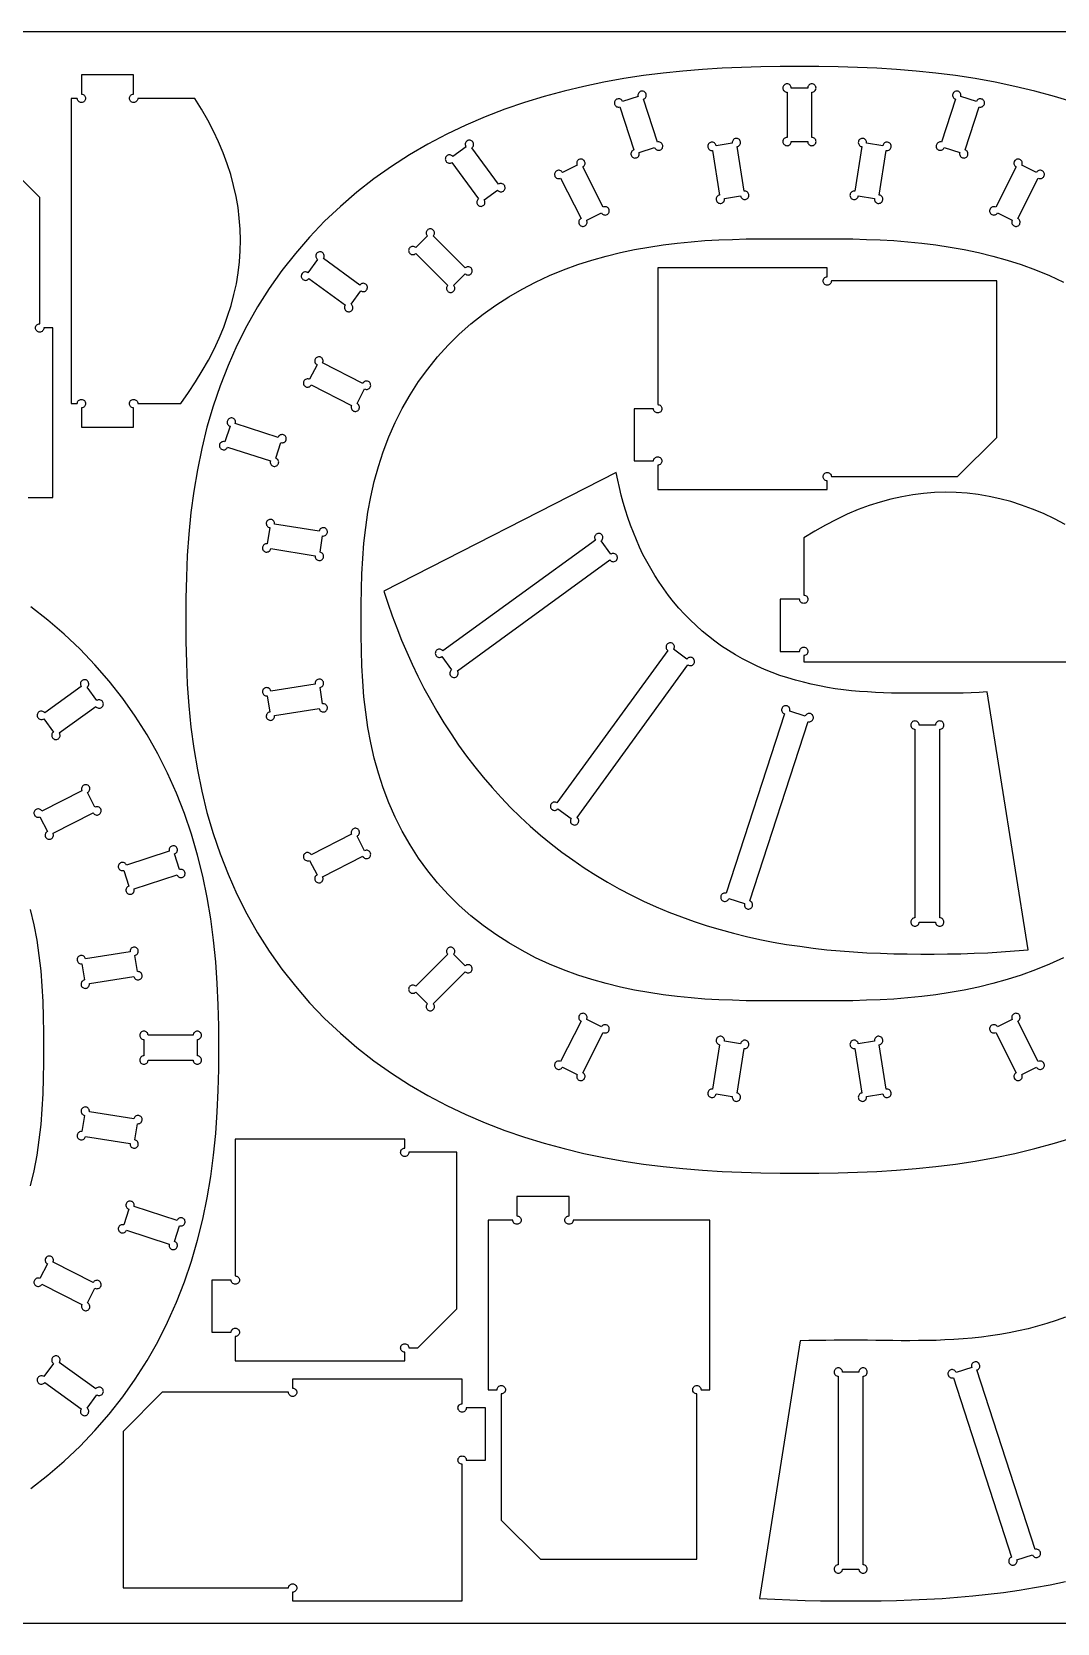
# Model space of a CAD drawing. Extents: x 0 to 2440, y -2940 to 1220.
# Drawn here: x 815 to 1601, y 0 to 1220 of the extents above; entities that cross this region are included whole.
import ezdxf

# ---------------------------------------------------------------- set-up
doc = ezdxf.new("R2010")
doc.units = 0
doc.layers.add('CUT', color=1, linetype='Continuous')
doc.layers.add('REFERENCE-SHEET', color=8, linetype='Continuous')

msp = doc.modelspace()

# ---------------------------------------------------------------- linework, layer by layer
at = {"layer": 'CUT'}
for points in [[(845, 935), (849.8, 935, -0.414214), (853, 938.2, -0.414214), (856.2, 935, -0.414214), (853, 931.8), (853, 917), (893, 917), (893, 931.8, -0.414214), (889.8, 935, -0.414214), (893, 938.2, -0.414214), (896.2, 935), (929.2, 935), (935.1, 943.4), (940.6, 951.7), (945.7, 960.1), (950.4, 968.4), (954.7, 976.8), (958.6, 985.1), (962.1, 993.5), (965.1, 1001.9), (967.8, 1010.2), (970, 1018.6), (971.8, 1026.9), (973.2, 1035.3), (974.2, 1043.6), (974.8, 1052), (975, 1060.4), (974.8, 1068.7), (974.1, 1077.1), (973.1, 1085.4), (971.6, 1093.8), (969.7, 1102.1), (967.5, 1110.5), (964.8, 1118.9), (961.7, 1127.2), (958.2, 1135.6), (954.2, 1143.9), (949.9, 1152.3), (945.2, 1160.6), (940, 1169), (896.2, 1169, -0.414214), (893, 1165.8, -0.414214), (889.8, 1169, -0.414214), (893, 1172.2), (893, 1187), (853, 1187), (853, 1172.2, -0.414214), (856.2, 1169, -0.414214), (853, 1165.8, -0.414214), (849.8, 1169), (845, 1169)], [(1292.6, 1131.4, 0.414214), (1296.7, 1129.3, 0.414214), (1298.7, 1133.4, 0.414214), (1294.7, 1135.4), (1284, 1168.3, 0.414214), (1286.1, 1172.3, 0.414214), (1282, 1174.4, 0.414214), (1280, 1170.4), (1268, 1166.5, 0.414214), (1264, 1168.5, 0.414214), (1261.9, 1164.5, 0.414214), (1265.9, 1162.4), (1276.6, 1129.5, 0.414214), (1274.6, 1125.5, 0.414214), (1278.6, 1123.4, 0.414214), (1280.7, 1127.5)], [(1410, 1135.9, 0.414214), (1413.2, 1132.7, 0.414214), (1416.4, 1135.9, 0.414214), (1413.2, 1139.1), (1413.2, 1173.7, 0.414214), (1416.4, 1176.9, 0.414214), (1413.2, 1180.1, 0.414214), (1410, 1176.9), (1397.4, 1176.9, 0.414214), (1394.2, 1180.1, 0.414214), (1391, 1176.9, 0.414214), (1394.2, 1173.7), (1394.2, 1139.1, 0.414214), (1391, 1135.9, 0.414214), (1394.2, 1132.7, 0.414214), (1397.4, 1135.9)], [(1526.7, 1127.5, 0.414214), (1528.8, 1123.4, 0.414214), (1532.8, 1125.5, 0.414214), (1530.8, 1129.5), (1541.5, 1162.4, 0.414214), (1545.5, 1164.5, 0.414214), (1543.4, 1168.5, 0.414214), (1539.4, 1166.5), (1527.4, 1170.4, 0.414214), (1525.4, 1174.4, 0.414214), (1521.3, 1172.3, 0.414214), (1523.4, 1168.3), (1512.7, 1135.4, 0.414214), (1508.7, 1133.4, 0.414214), (1510.7, 1129.3, 0.414214), (1514.8, 1131.4)], [(1172.1, 1098.6, 0.414214), (1176.6, 1097.9, 0.414214), (1177.3, 1102.4, 0.414214), (1172.8, 1103.1), (1152.5, 1131.1, 0.414214), (1153.2, 1135.6, 0.414214), (1148.7, 1136.3, 0.414214), (1148, 1131.8), (1137.8, 1124.4, 0.414214), (1133.4, 1125.1, 0.414214), (1132.7, 1120.6, 0.414214), (1137.1, 1119.9), (1157.5, 1091.9, 0.414214), (1156.8, 1087.5, 0.414214), (1161.2, 1086.8, 0.414214), (1161.9, 1091.2)], [(1358.6, 1094.2, 0.414214), (1362.3, 1091.5, 0.414214), (1364.9, 1095.2, 0.414214), (1361.3, 1097.8), (1355.9, 1132, 0.414214), (1358.5, 1135.7, 0.414214), (1354.9, 1138.3, 0.414214), (1352.2, 1134.7), (1339.7, 1132.7, 0.414214), (1336.1, 1135.4, 0.414214), (1333.4, 1131.7, 0.414214), (1337.1, 1129), (1342.5, 1094.9, 0.414214), (1339.8, 1091.2, 0.414214), (1343.5, 1088.5, 0.414214), (1346.2, 1092.2)], [(1461.2, 1092.2, 0.414214), (1463.9, 1088.5, 0.414214), (1467.6, 1091.2, 0.414214), (1464.9, 1094.9), (1470.3, 1129, 0.414214), (1474, 1131.7, 0.414214), (1471.3, 1135.4, 0.414214), (1467.7, 1132.7), (1455.2, 1134.7, 0.414214), (1452.5, 1138.3, 0.414214), (1448.9, 1135.7, 0.414214), (1451.5, 1132), (1446.1, 1097.8, 0.414214), (1442.5, 1095.2, 0.414214), (1445.1, 1091.5, 0.414214), (1448.8, 1094.2)], [(1251.8, 1081.3, 0.414214), (1256.1, 1079.9, 0.414214), (1257.5, 1084.2, 0.414214), (1253.2, 1085.6), (1237.5, 1116.4, 0.414214), (1238.9, 1120.7, 0.414214), (1234.6, 1122.1, 0.414214), (1233.2, 1117.8), (1221.9, 1112.1, 0.414214), (1217.6, 1113.5, 0.414214), (1216.2, 1109.2, 0.414214), (1220.5, 1107.8), (1236.2, 1076.9, 0.414214), (1234.8, 1072.6, 0.414214), (1239.1, 1071.2, 0.414214), (1240.5, 1075.5)], [(1566.9, 1075.5, 0.414214), (1568.3, 1071.2, 0.414214), (1572.6, 1072.6, 0.414214), (1571.2, 1076.9), (1586.9, 1107.8, 0.414214), (1591.2, 1109.2, 0.414214), (1589.8, 1113.5, 0.414214), (1585.5, 1112.1), (1574.2, 1117.8, 0.414214), (1572.8, 1122.1, 0.414214), (1568.5, 1120.7, 0.414214), (1569.9, 1116.4), (1554.2, 1085.6, 0.414214), (1549.9, 1084.2, 0.414214), (1551.3, 1079.9, 0.414214), (1555.6, 1081.3)], [(1147.3, 1034.5, 0.414214), (1151.8, 1034.5, 0.414214), (1151.8, 1039, 0.414214), (1147.3, 1039), (1122.8, 1063.5, 0.414214), (1122.8, 1068, 0.414214), (1118.3, 1068, 0.414214), (1118.3, 1063.5), (1109.4, 1054.6, 0.414214), (1104.9, 1054.6, 0.414214), (1104.9, 1050.1, 0.414214), (1109.4, 1050.1), (1133.9, 1025.6, 0.414214), (1133.9, 1021.1, 0.414214), (1138.4, 1021.1, 0.414214), (1138.4, 1025.6)], [(1067.3, 1021.4, 0.414214), (1071.7, 1022.1, 0.414214), (1071, 1026.6, 0.414214), (1066.6, 1025.9), (1038.6, 1046.2, 0.414214), (1037.9, 1050.7, 0.414214), (1033.4, 1050, 0.414214), (1034.1, 1045.5), (1026.7, 1035.3, 0.414214), (1022.2, 1034.6, 0.414214), (1022.9, 1030.1, 0.414214), (1027.4, 1030.8), (1055.4, 1010.5, 0.414214), (1056.1, 1006, 0.414214), (1060.6, 1006.7, 0.414214), (1059.9, 1011.2)], [(1295, 1039), (1295, 934.2, -0.414214), (1298.2, 931, -0.414214), (1295, 927.8, -0.414214), (1291.8, 931), (1277, 931), (1277, 891), (1291.8, 891, -0.414214), (1295, 894.2, -0.414214), (1298.2, 891, -0.414214), (1295, 887.8), (1295, 869), (1425, 869), (1425, 875.8, -0.414214), (1421.8, 879, -0.414214), (1425, 882.2, -0.414214), (1428.2, 879), (1525, 879), (1555, 909), (1555, 1029), (1428.2, 1029, -0.414214), (1425, 1025.8, -0.414214), (1421.8, 1029, -0.414214), (1425, 1032.2), (1425, 1039)], [(1070.2, 946.2, 0.414214), (1074.5, 947.6, 0.414214), (1073.1, 951.9, 0.414214), (1068.8, 950.5), (1038, 966.2, 0.414214), (1036.6, 970.5, 0.414214), (1032.3, 969.1, 0.414214), (1033.7, 964.8), (1028, 953.6, 0.414214), (1023.6, 952.2, 0.414214), (1025, 947.9, 0.414214), (1029.3, 949.3), (1060.2, 933.6, 0.414214), (1061.6, 929.3, 0.414214), (1065.9, 930.7, 0.414214), (1064.5, 935)], [(1006, 905.1, 0.414214), (1010, 907.1, 0.414214), (1007.9, 911.1, 0.414214), (1003.9, 909.1), (971, 919.8, 0.414214), (969, 923.8, 0.414214), (964.9, 921.8, 0.414214), (967, 917.7), (963.1, 905.7, 0.414214), (959, 903.7, 0.414214), (961.1, 899.7, 0.414214), (965.1, 901.7), (998, 891, 0.414214), (1000.1, 887, 0.414214), (1004.1, 889, 0.414214), (1002.1, 893.1)], [(1038, 833.5, 0.414214), (1041.6, 836.2, 0.414214), (1039, 839.8, 0.414214), (1035.3, 837.2), (1001.1, 842.6, 0.414214), (998.5, 846.2, 0.414214), (994.8, 843.6, 0.414214), (997.5, 839.9), (995.5, 827.5, 0.414214), (991.9, 824.8, 0.414214), (994.5, 821.2, 0.414214), (998.2, 823.8), (1032.3, 818.4, 0.414214), (1035, 814.7, 0.414214), (1038.7, 817.4, 0.414214), (1036, 821.1)], [(1251.6, 829.7, 0.414214), (1252.3, 834.2, 0.414214), (1247.9, 834.9, 0.414214), (1247.2, 830.4), (1130.2, 745.4, 0.414214), (1125.7, 746.1, 0.414214), (1125, 741.7, 0.414214), (1129.5, 741), (1136.9, 730.8, 0.414214), (1136.2, 726.3, 0.414214), (1140.6, 725.6, 0.414214), (1141.4, 730.1), (1258.3, 815.1, 0.414214), (1262.8, 814.4, 0.414214), (1263.5, 818.8, 0.414214), (1259, 819.5)], [(1307.2, 746.6, 0.414214), (1306.5, 751, 0.414214), (1302, 750.3, 0.414214), (1302.7, 745.8), (1217.7, 628.9, 0.414214), (1213.3, 628.2, 0.414214), (1214, 623.7, 0.414214), (1218.4, 624.4), (1228.6, 617, 0.414214), (1229.3, 612.5, 0.414214), (1233.8, 613.2, 0.414214), (1233.1, 617.7), (1318.1, 734.7, 0.414214), (1322.6, 735.4, 0.414214), (1321.9, 739.9, 0.414214), (1317.4, 739.1)], [(831.5, 683.2, 0.414214), (830.8, 678.7, 0.414214), (835.3, 678, 0.414214), (836, 682.5), (864, 702.8, 0.414214), (868.5, 702.1, 0.414214), (869.2, 706.6, 0.414214), (864.7, 707.3), (857.3, 717.5, 0.414214), (858, 722, 0.414214), (853.5, 722.7, 0.414214), (852.8, 718.2), (824.8, 697.9, 0.414214), (820.4, 698.6, 0.414214), (819.7, 694.1, 0.414214), (824.1, 693.4)], [(1036, 717.3, 0.414214), (1038.7, 721, 0.414214), (1035, 723.7, 0.414214), (1032.3, 720), (998.2, 714.6, 0.414214), (994.5, 717.2, 0.414214), (991.9, 713.6, 0.414214), (995.5, 710.9), (997.5, 698.5, 0.414214), (994.8, 694.8, 0.414214), (998.5, 692.2, 0.414214), (1001.1, 695.8), (1035.3, 701.2, 0.414214), (1039, 698.6, 0.414214), (1041.6, 702.2, 0.414214), (1038, 704.9)], [(1396.2, 699.2, 0.414214), (1394.2, 703.2, 0.414214), (1390.1, 701.1, 0.414214), (1392.2, 697.1), (1347.5, 559.6, 0.414214), (1343.5, 557.5, 0.414214), (1345.5, 553.5, 0.414214), (1349.6, 555.6), (1361.6, 551.7, 0.414214), (1363.6, 547.6, 0.414214), (1367.6, 549.7, 0.414214), (1365.6, 553.7), (1410.3, 691.2, 0.414214), (1414.3, 693.3, 0.414214), (1412.2, 697.3, 0.414214), (1408.2, 695.3)], [(1495.5, 688.5, 0.414214), (1492.3, 691.7, 0.414214), (1489.1, 688.5, 0.414214), (1492.3, 685.3), (1492.3, 540.7, 0.414214), (1489.1, 537.5, 0.414214), (1492.3, 534.3, 0.414214), (1495.5, 537.5), (1508.1, 537.5, 0.414214), (1511.3, 534.3, 0.414214), (1514.5, 537.5, 0.414214), (1511.3, 540.7), (1511.3, 685.3, 0.414214), (1514.5, 688.5, 0.414214), (1511.3, 691.7, 0.414214), (1508.1, 688.5)], [(826.9, 607, 0.414214), (825.5, 602.7, 0.414214), (829.8, 601.3, 0.414214), (831.2, 605.6), (862.1, 621.3, 0.414214), (866.4, 619.9, 0.414214), (867.8, 624.2, 0.414214), (863.4, 625.6), (857.7, 636.8, 0.414214), (859.1, 641.1, 0.414214), (854.8, 642.5, 0.414214), (853.4, 638.2), (822.6, 622.5, 0.414214), (818.3, 623.9, 0.414214), (816.9, 619.6, 0.414214), (821.2, 618.2)], [(1064.5, 603.4, 0.414214), (1065.9, 607.7, 0.414214), (1061.6, 609.1, 0.414214), (1060.2, 604.8), (1029.3, 589.1, 0.414214), (1025, 590.5, 0.414214), (1023.6, 586.2, 0.414214), (1028, 584.8), (1033.7, 573.6, 0.414214), (1032.3, 569.3, 0.414214), (1036.6, 567.9, 0.414214), (1038, 572.2), (1068.8, 587.9, 0.414214), (1073.1, 586.5, 0.414214), (1074.5, 590.8, 0.414214), (1070.2, 592.2)], [(889.3, 565.1, 0.414214), (887.3, 561, 0.414214), (891.3, 559, 0.414214), (893.4, 563), (926.3, 573.7, 0.414214), (930.3, 571.7, 0.414214), (932.4, 575.7, 0.414214), (928.3, 577.7), (924.4, 589.7, 0.414214), (926.5, 593.8, 0.414214), (922.4, 595.8, 0.414214), (920.4, 591.8), (887.5, 581.1, 0.414214), (883.5, 583.1, 0.414214), (881.4, 579.1, 0.414214), (885.4, 577.1)], [(855.4, 493.1, 0.414214), (852.7, 489.4, 0.414214), (856.4, 486.7, 0.414214), (859.1, 490.4), (893.2, 495.8, 0.414214), (896.9, 493.2, 0.414214), (899.5, 496.8, 0.414214), (895.9, 499.5), (893.9, 511.9, 0.414214), (896.6, 515.6, 0.414214), (892.9, 518.2, 0.414214), (890.3, 514.6), (856.1, 509.2, 0.414214), (852.4, 511.8, 0.414214), (849.8, 508.2, 0.414214), (853.4, 505.5)], [(1138.4, 512.8, 0.414214), (1138.4, 517.3, 0.414214), (1133.9, 517.3, 0.414214), (1133.9, 512.8), (1109.4, 488.3, 0.414214), (1104.9, 488.3, 0.414214), (1104.9, 483.8, 0.414214), (1109.4, 483.8), (1118.3, 474.9, 0.414214), (1118.3, 470.4, 0.414214), (1122.8, 470.4, 0.414214), (1122.8, 474.9), (1147.3, 499.4, 0.414214), (1151.8, 499.4, 0.414214), (1151.8, 503.9, 0.414214), (1147.3, 503.9)], [(1240.5, 462.9, 0.414214), (1239.1, 467.2, 0.414214), (1234.8, 465.8, 0.414214), (1236.2, 461.5), (1220.5, 430.6, 0.414214), (1216.2, 429.2, 0.414214), (1217.6, 424.9, 0.414214), (1221.9, 426.3), (1233.2, 420.6, 0.414214), (1234.6, 416.3, 0.414214), (1238.9, 417.7, 0.414214), (1237.5, 422), (1253.2, 452.8, 0.414214), (1257.5, 454.2, 0.414214), (1256.1, 458.5, 0.414214), (1251.8, 457.1)], [(1555.6, 457.1, 0.414214), (1551.3, 458.5, 0.414214), (1549.9, 454.2, 0.414214), (1554.2, 452.8), (1569.9, 422, 0.414214), (1568.5, 417.7, 0.414214), (1572.8, 416.3, 0.414214), (1574.2, 420.6), (1585.5, 426.3, 0.414214), (1589.8, 424.9, 0.414214), (1591.2, 429.2, 0.414214), (1586.9, 430.6), (1571.2, 461.5, 0.414214), (1572.6, 465.8, 0.414214), (1568.3, 467.2, 0.414214), (1566.9, 462.9)], [(900.9, 434.9, 0.414214), (897.7, 431.7, 0.414214), (900.9, 428.5, 0.414214), (904.1, 431.7), (938.7, 431.7, 0.414214), (941.9, 428.5, 0.414214), (945.1, 431.7, 0.414214), (941.9, 434.9), (941.9, 447.5, 0.414214), (945.1, 450.7, 0.414214), (941.9, 453.9, 0.414214), (938.7, 450.7), (904.1, 450.7, 0.414214), (900.9, 453.9, 0.414214), (897.7, 450.7, 0.414214), (900.9, 447.5)], [(1346.2, 446.2, 0.414214), (1343.5, 449.9, 0.414214), (1339.8, 447.2, 0.414214), (1342.5, 443.5), (1337.1, 409.4, 0.414214), (1333.4, 406.7, 0.414214), (1336.1, 403, 0.414214), (1339.7, 405.7), (1352.2, 403.7, 0.414214), (1354.9, 400.1, 0.414214), (1358.5, 402.7, 0.414214), (1355.9, 406.4), (1361.3, 440.6, 0.414214), (1364.9, 443.2, 0.414214), (1362.3, 446.9, 0.414214), (1358.6, 444.2)], [(1448.8, 444.2, 0.414214), (1445.1, 446.9, 0.414214), (1442.5, 443.2, 0.414214), (1446.1, 440.6), (1451.5, 406.4, 0.414214), (1448.9, 402.7, 0.414214), (1452.5, 400.1, 0.414214), (1455.2, 403.7), (1467.7, 405.7, 0.414214), (1471.3, 403, 0.414214), (1474, 406.7, 0.414214), (1470.3, 409.4), (1464.9, 443.5, 0.414214), (1467.6, 447.2, 0.414214), (1463.9, 449.9, 0.414214), (1461.2, 446.2)], [(853.4, 376.9, 0.414214), (849.8, 374.2, 0.414214), (852.4, 370.6, 0.414214), (856.1, 373.2), (890.3, 367.8, 0.414214), (892.9, 364.2, 0.414214), (896.6, 366.8, 0.414214), (893.9, 370.5), (895.9, 382.9, 0.414214), (899.5, 385.6, 0.414214), (896.9, 389.2, 0.414214), (893.2, 386.6), (859.1, 392, 0.414214), (856.4, 395.7, 0.414214), (852.7, 393, 0.414214), (855.4, 389.3)], [(971, 371), (971, 266.2, -0.414214), (974.2, 263, -0.414214), (971, 259.8, -0.414214), (967.8, 263), (953, 263), (953, 223), (967.8, 223, -0.414214), (971, 226.2, -0.414214), (974.2, 223, -0.414214), (971, 219.8), (971, 201), (1101, 201), (1101, 207.8, -0.414214), (1097.8, 211, -0.414214), (1101, 214.2, -0.414214), (1104.2, 211), (1111, 211), (1141, 241), (1141, 361), (1104.2, 361, -0.414214), (1101, 357.8, -0.414214), (1097.8, 361, -0.414214), (1101, 364.2), (1101, 371)], [(885.4, 305.3, 0.414214), (881.4, 303.3, 0.414214), (883.5, 299.3, 0.414214), (887.5, 301.3), (920.4, 290.6, 0.414214), (922.4, 286.6, 0.414214), (926.5, 288.6, 0.414214), (924.4, 292.7), (928.3, 304.7, 0.414214), (932.4, 306.7, 0.414214), (930.3, 310.7, 0.414214), (926.3, 308.7), (893.4, 319.4, 0.414214), (891.3, 323.4, 0.414214), (887.3, 321.4, 0.414214), (889.3, 317.3)], [(1335, 309), (1230.2, 309, -0.414214), (1227, 305.8, -0.414214), (1223.8, 309, -0.414214), (1227, 312.2), (1227, 327), (1187, 327), (1187, 312.2, -0.414214), (1190.2, 309, -0.414214), (1187, 305.8, -0.414214), (1183.8, 309), (1165, 309), (1165, 179), (1171.8, 179, -0.414214), (1175, 182.2, -0.414214), (1178.2, 179, -0.414214), (1175, 175.8), (1175, 79), (1205, 49), (1325, 49), (1325, 175.8, -0.414214), (1321.8, 179, -0.414214), (1325, 182.2, -0.414214), (1328.2, 179), (1335, 179)], [(821.2, 264.2, 0.414214), (816.9, 262.8, 0.414214), (818.3, 258.5, 0.414214), (822.6, 259.9), (853.4, 244.2, 0.414214), (854.8, 239.9, 0.414214), (859.1, 241.3, 0.414214), (857.7, 245.6), (863.4, 256.8, 0.414214), (867.8, 258.2, 0.414214), (866.4, 262.5, 0.414214), (862.1, 261.1), (831.2, 276.8, 0.414214), (829.8, 281.1, 0.414214), (825.5, 279.7, 0.414214), (826.9, 275.4)], [(824.1, 189, 0.414214), (819.7, 188.3, 0.414214), (820.4, 183.8, 0.414214), (824.8, 184.5), (852.8, 164.2, 0.414214), (853.5, 159.7, 0.414214), (858, 160.4, 0.414214), (857.3, 164.9), (864.7, 175.1, 0.414214), (869.2, 175.8, 0.414214), (868.5, 180.3, 0.414214), (864, 179.6), (836, 199.9, 0.414214), (835.3, 204.4, 0.414214), (830.8, 203.7, 0.414214), (831.5, 199.2)], [(1436.7, 192.5, 0.414214), (1433.5, 195.7, 0.414214), (1430.3, 192.5, 0.414214), (1433.5, 189.3), (1433.5, 44.7, 0.414214), (1430.3, 41.5, 0.414214), (1433.5, 38.3, 0.414214), (1436.7, 41.5), (1449.3, 41.5, 0.414214), (1452.5, 38.3, 0.414214), (1455.7, 41.5, 0.414214), (1452.5, 44.7), (1452.5, 189.3, 0.414214), (1455.7, 192.5, 0.414214), (1452.5, 195.7, 0.414214), (1449.3, 192.5)], [(1523.8, 192.2, 0.414214), (1519.8, 194.3, 0.414214), (1517.7, 190.3, 0.414214), (1521.8, 188.2), (1566.4, 50.7, 0.414214), (1564.4, 46.6, 0.414214), (1568.4, 44.6, 0.414214), (1570.5, 48.6), (1582.5, 52.5, 0.414214), (1586.5, 50.5, 0.414214), (1588.5, 54.5, 0.414214), (1584.5, 56.5), (1539.8, 194.1, 0.414214), (1541.9, 198.1, 0.414214), (1537.8, 200.2, 0.414214), (1535.8, 196.1)], [(1145, 17), (1145, 121.8, -0.414214), (1141.8, 125, -0.414214), (1145, 128.2, -0.414214), (1148.2, 125), (1163, 125), (1163, 165), (1148.2, 165, -0.414214), (1145, 161.8, -0.414214), (1141.8, 165, -0.414214), (1145, 168.2), (1145, 187), (1015, 187), (1015, 180.2, -0.414214), (1018.2, 177, -0.414214), (1015, 173.8, -0.414214), (1011.8, 177), (915, 177), (885, 147), (885, 27), (1011.8, 27, -0.414214), (1015, 30.2, -0.414214), (1018.2, 27, -0.414214), (1015, 23.8), (1015, 17)]]:
    msp.add_lwpolyline(points, format="xyb", close=True, dxfattribs=at)
for points in [[(1614.6, 1165.8), (1599.4, 1170.4), (1584.2, 1174.6), (1569, 1178.2), (1553.7, 1181.4), (1538.5, 1184.1), (1523.3, 1186.4), (1508.2, 1188.3), (1493.1, 1189.9), (1478.1, 1191.1), (1463.1, 1192.1), (1448.2, 1192.7), (1433.3, 1193.1), (1418.5, 1193.3), (1403.7, 1193.4), (1388.9, 1193.3), (1374.1, 1193.1), (1359.2, 1192.7), (1344.3, 1192.1), (1329.3, 1191.1), (1314.3, 1189.9), (1299.2, 1188.3), (1284.1, 1186.4), (1268.9, 1184.1), (1253.7, 1181.4), (1238.4, 1178.2), (1223.2, 1174.6), (1208, 1170.4), (1192.8, 1165.8), (1177.7, 1160.6), (1162.7, 1154.8), (1147.9, 1148.4), (1133.2, 1141.5), (1118.8, 1133.9), (1104.6, 1125.6), (1090.8, 1116.7), (1077.3, 1107.2), (1064.2, 1097), (1051.6, 1086.2), (1039.5, 1074.8), (1028, 1062.7), (1017.1, 1050.1), (1006.7, 1037), (997.1, 1023.3), (988.1, 1009.1), (979.9, 994.6), (972.3, 979.6), (965.5, 964.3), (959.4, 948.7), (954, 932.9), (949.3, 916.8), (945.3, 900.6), (941.9, 884.3), (939.2, 867.9), (937, 851.5), (935.3, 835), (934.2, 818.5), (933.5, 802.1), (933.1, 785.6), (933, 769.2), (933.1, 752.8), (933.5, 736.3), (934.2, 719.9), (935.3, 703.4), (937, 686.9), (939.2, 670.5), (941.9, 654.1), (945.3, 637.8), (949.3, 621.6), (954, 605.5), (959.4, 589.7), (965.5, 574.1), (972.3, 558.8), (979.9, 543.8), (988.1, 529.3), (997.1, 515.1), (1006.7, 501.4), (1017.1, 488.3), (1028, 475.7), (1039.5, 463.6), (1051.6, 452.2), (1064.2, 441.4), (1077.3, 431.2), (1090.8, 421.7), (1104.6, 412.8), (1118.8, 404.5), (1133.2, 396.9), (1147.9, 390), (1162.7, 383.6), (1177.7, 377.8), (1192.8, 372.6), (1208, 368), (1223.2, 363.8), (1238.4, 360.2), (1253.7, 357), (1268.9, 354.3), (1284.1, 352), (1299.2, 350.1), (1314.3, 348.5), (1329.3, 347.3), (1344.3, 346.3), (1359.2, 345.7), (1374.1, 345.3), (1388.9, 345.1), (1403.7, 345), (1418.5, 345.1), (1433.3, 345.3), (1448.2, 345.7), (1463.1, 346.3), (1478.1, 347.3), (1493.1, 348.5), (1508.2, 350.1), (1523.3, 352), (1538.5, 354.3), (1553.7, 357), (1569, 360.2), (1584.2, 363.8), (1599.4, 368), (1614.6, 372.6)], [(1606.1, 510.2), (1595.4, 505.3), (1584.7, 500.9), (1573.8, 496.9), (1562.9, 493.4), (1552, 490.3), (1541, 487.7), (1530.1, 485.4), (1519.2, 483.4), (1508.3, 481.8), (1497.5, 480.4), (1486.8, 479.4), (1476.2, 478.5), (1465.6, 477.9), (1455.1, 477.5), (1444.7, 477.2), (1434.4, 477), (1424.1, 477), (1413.9, 477), (1403.7, 477), (1393.5, 477), (1383.3, 477), (1373, 477), (1362.7, 477.2), (1352.3, 477.5), (1341.8, 477.9), (1331.2, 478.5), (1320.6, 479.4), (1309.9, 480.4), (1299.1, 481.8), (1288.2, 483.4), (1277.3, 485.4), (1266.4, 487.7), (1255.4, 490.3), (1244.5, 493.4), (1233.6, 496.9), (1222.7, 500.9), (1212, 505.3), (1201.3, 510.2), (1190.9, 515.6), (1180.7, 521.5), (1170.7, 527.9), (1161, 534.9), (1151.7, 542.3), (1142.8, 550.2), (1134.2, 558.7), (1126.2, 567.6), (1118.6, 576.9), (1111.6, 586.6), (1105, 596.8), (1099.1, 607.2), (1093.7, 618), (1088.8, 629), (1084.5, 640.3), (1080.8, 651.7), (1077.6, 663.2), (1074.9, 674.9), (1072.7, 686.7), (1071, 698.5), (1069.6, 710.3), (1068.7, 722.1), (1068, 733.9), (1067.7, 745.7), (1067.5, 757.5), (1067.5, 769.2), (1067.5, 780.9), (1067.7, 792.7), (1068, 804.5), (1068.7, 816.3), (1069.6, 828.1), (1071, 839.9), (1072.7, 851.7), (1074.9, 863.5), (1077.6, 875.2), (1080.8, 886.7), (1084.5, 898.1), (1088.8, 909.4), (1093.7, 920.4), (1099.1, 931.2), (1105, 941.6), (1111.6, 951.8), (1118.6, 961.5), (1126.2, 970.8), (1134.2, 979.7), (1142.8, 988.2), (1151.7, 996.1), (1161, 1003.5), (1170.7, 1010.5), (1180.7, 1016.9), (1190.9, 1022.8), (1201.3, 1028.2), (1212, 1033.1), (1222.7, 1037.5), (1233.6, 1041.5), (1244.5, 1045), (1255.4, 1048.1), (1266.4, 1050.7), (1277.3, 1053), (1288.2, 1055), (1299.1, 1056.6), (1309.9, 1058), (1320.6, 1059), (1331.2, 1059.9), (1341.8, 1060.5), (1352.3, 1060.9), (1362.7, 1061.2), (1373, 1061.4), (1383.3, 1061.4), (1393.5, 1061.4), (1403.7, 1061.4), (1413.9, 1061.4), (1424.1, 1061.4), (1434.4, 1061.4), (1444.7, 1061.2), (1455.1, 1060.9), (1465.6, 1060.5), (1476.2, 1059.9), (1486.8, 1059), (1497.5, 1058), (1508.3, 1056.6), (1519.2, 1055), (1530.1, 1053), (1541, 1050.7), (1552, 1048.1), (1562.9, 1045), (1573.8, 1041.5), (1584.7, 1037.5), (1595.4, 1033.1), (1606.1, 1028.2)], [(814.1, 103.2), (827.2, 113.4), (839.8, 124.2), (851.9, 135.6), (863.4, 147.7), (874.3, 160.3), (884.7, 173.4), (894.3, 187.1), (903.3, 201.3), (911.5, 215.8), (919.1, 230.8), (925.9, 246.1), (932, 261.7), (937.4, 277.5), (942.1, 293.6), (946.1, 309.8), (949.5, 326.1), (952.2, 342.5), (954.4, 358.9), (956.1, 375.4), (957.2, 391.9), (957.9, 408.3), (958.3, 424.8), (958.4, 441.2), (958.3, 457.6), (957.9, 474.1), (957.2, 490.5), (956.1, 507), (954.4, 523.5), (952.2, 539.9), (949.5, 556.3), (946.1, 572.6), (942.1, 588.8), (937.4, 604.9), (932, 620.7), (925.9, 636.3), (919.1, 651.6), (911.5, 666.6), (903.3, 681.1), (894.3, 695.3), (884.7, 709), (874.3, 722.1), (863.4, 734.7), (851.9, 746.8), (839.8, 758.2), (827.2, 769), (814.1, 779.2)], [(813.8, 547.2), (816.5, 535.5), (818.7, 523.7), (820.4, 511.9), (821.8, 500.1), (822.7, 488.3), (823.4, 476.5), (823.7, 464.7), (823.9, 452.9), (823.9, 441.2), (823.9, 429.5), (823.7, 417.7), (823.4, 405.9), (822.7, 394.1), (821.8, 382.3), (820.4, 370.5), (818.7, 358.7), (816.5, 346.9), (813.8, 335.2)], [(1607.7, 234.6), (1600.6, 232), (1593.4, 229.7), (1586.2, 227.6), (1579, 225.7), (1571.8, 224), (1564.6, 222.6), (1557.4, 221.3), (1550.3, 220.3), (1543.2, 219.3), (1536.2, 218.6), (1529.2, 218), (1522.2, 217.5), (1515.3, 217.1), (1508.5, 216.8), (1501.7, 216.7), (1495, 216.6), (1488.4, 216.5), (1481.8, 216.5), (1475.2, 216.6), (1468.7, 216.7), (1462.3, 216.8), (1455.8, 216.9), (1449.4, 217), (1443, 217), (1436.6, 217), (1430.2, 216.9), (1423.8, 216.8), (1417.3, 216.7), (1410.8, 216.6), (1404.3, 216.5), (1373, 19), (1384.7, 18.3), (1396.4, 17.8), (1408.1, 17.4), (1419.8, 17.2), (1431.4, 17), (1443, 17), (1454.7, 17), (1466.3, 17.2), (1478, 17.4), (1489.6, 17.8), (1501.3, 18.3), (1513.1, 19), (1524.8, 19.9), (1536.6, 20.9), (1548.4, 22.2), (1560.3, 23.6), (1572.1, 25.3), (1584, 27.3), (1595.9, 29.4), (1607.8, 31.9)]]:
    msp.add_lwpolyline(points, dxfattribs=at)
for points in [[(812.2, 863), (831, 863), (831, 993), (824.2, 993, -0.414214), (821, 989.8, -0.414214), (817.8, 993, -0.414214), (821, 996.2), (821, 1093), (791, 1123)], [(1607.6, 842.4), (1599.2, 846.7), (1590.9, 850.6), (1582.5, 854.1), (1574.1, 857.1), (1565.8, 859.8), (1557.4, 862), (1549.1, 863.8), (1540.7, 865.2), (1532.4, 866.2), (1524, 866.8), (1515.6, 867), (1507.3, 866.8), (1498.9, 866.1), (1490.6, 865.1), (1482.2, 863.6), (1473.9, 861.7), (1465.5, 859.5), (1457.1, 856.8), (1448.8, 853.7), (1440.4, 850.2), (1432.1, 846.2), (1423.7, 841.9), (1415.4, 837.2), (1407, 832), (1407, 788.2, -0.414214), (1410.2, 785, -0.414214), (1407, 781.8, -0.414214), (1403.8, 785), (1389, 785), (1389, 745), (1403.8, 745, -0.414214), (1407, 748.2, -0.414214), (1410.2, 745, -0.414214), (1407, 741.8), (1407, 737), (1641, 737)]]:
    msp.add_lwpolyline(points, format="xyb", dxfattribs=at)
msp.add_lwpolyline([(1085, 791.3), (1088.1, 781.9), (1091.4, 772.4), (1094.9, 763), (1098.6, 753.7), (1102.5, 744.4), (1106.7, 735.2), (1111.1, 726), (1115.7, 716.9), (1120.6, 708), (1125.6, 699.1), (1131, 690.3), (1136.5, 681.7), (1142.3, 673.2), (1148.4, 664.8), (1154.7, 656.6), (1161.2, 648.5), (1167.9, 640.6), (1174.9, 632.9), (1182.2, 625.4), (1189.6, 618.1), (1197.2, 611.1), (1205.1, 604.2), (1213.2, 597.6), (1221.5, 591.2), (1229.9, 585.1), (1238.6, 579.2), (1247.4, 573.5), (1256.4, 568.1), (1265.5, 563), (1274.8, 558.2), (1284.2, 553.6), (1293.8, 549.3), (1303.4, 545.2), (1313.2, 541.5), (1323, 538), (1333, 534.7), (1343, 531.7), (1353, 529), (1363.2, 526.5), (1373.3, 524.2), (1383.5, 522.2), (1393.8, 520.4), (1404, 518.9), (1414.3, 517.5), (1424.6, 516.3), (1434.9, 515.4), (1445.2, 514.6), (1455.5, 514), (1465.8, 513.6), (1476.1, 513.2), (1486.4, 513.1), (1496.7, 513), (1506.9, 513), (1517.2, 513.1), (1527.5, 513.2), (1537.8, 513.6), (1548.1, 514), (1558.4, 514.6), (1568.7, 515.4), (1579, 516.3), (1547.7, 713.9), (1541.5, 713.5), (1535.4, 713.3), (1529.3, 713.1), (1523.1, 713), (1517, 713), (1510.9, 713), (1504.8, 713), (1498.8, 713), (1492.7, 713), (1486.6, 713), (1480.5, 713), (1474.3, 713.1), (1468.2, 713.3), (1462.1, 713.5), (1455.9, 713.9), (1449.7, 714.3), (1443.6, 714.9), (1437.4, 715.6), (1431.2, 716.4), (1425.1, 717.4), (1419, 718.5), (1412.8, 719.8), (1406.8, 721.3), (1400.7, 722.9), (1394.7, 724.7), (1388.7, 726.6), (1382.8, 728.8), (1377, 731.1), (1371.3, 733.7), (1365.6, 736.4), (1360, 739.3), (1354.6, 742.4), (1349.2, 745.7), (1344, 749.1), (1338.9, 752.8), (1333.9, 756.6), (1329.1, 760.6), (1324.4, 764.8), (1319.8, 769.1), (1315.5, 773.6), (1311.2, 778.2), (1307.2, 783), (1303.3, 787.8), (1299.6, 792.9), (1296.1, 798), (1292.7, 803.2), (1289.6, 808.5), (1286.6, 813.9), (1283.7, 819.4), (1281.1, 824.9), (1278.6, 830.5), (1276.3, 836.2), (1274.1, 841.9), (1272.1, 847.6), (1270.3, 853.3), (1268.6, 859.1), (1267, 864.8), (1265.6, 870.6), (1264.3, 876.4), (1263.2, 882.1)], close=True, dxfattribs=at)
at = {"layer": 'REFERENCE-SHEET'}
msp.add_lwpolyline([(0, 0), (2440, 0), (2440, 1220), (0, 1220)], close=True, dxfattribs=at)

doc.saveas('drawing.dxf')
